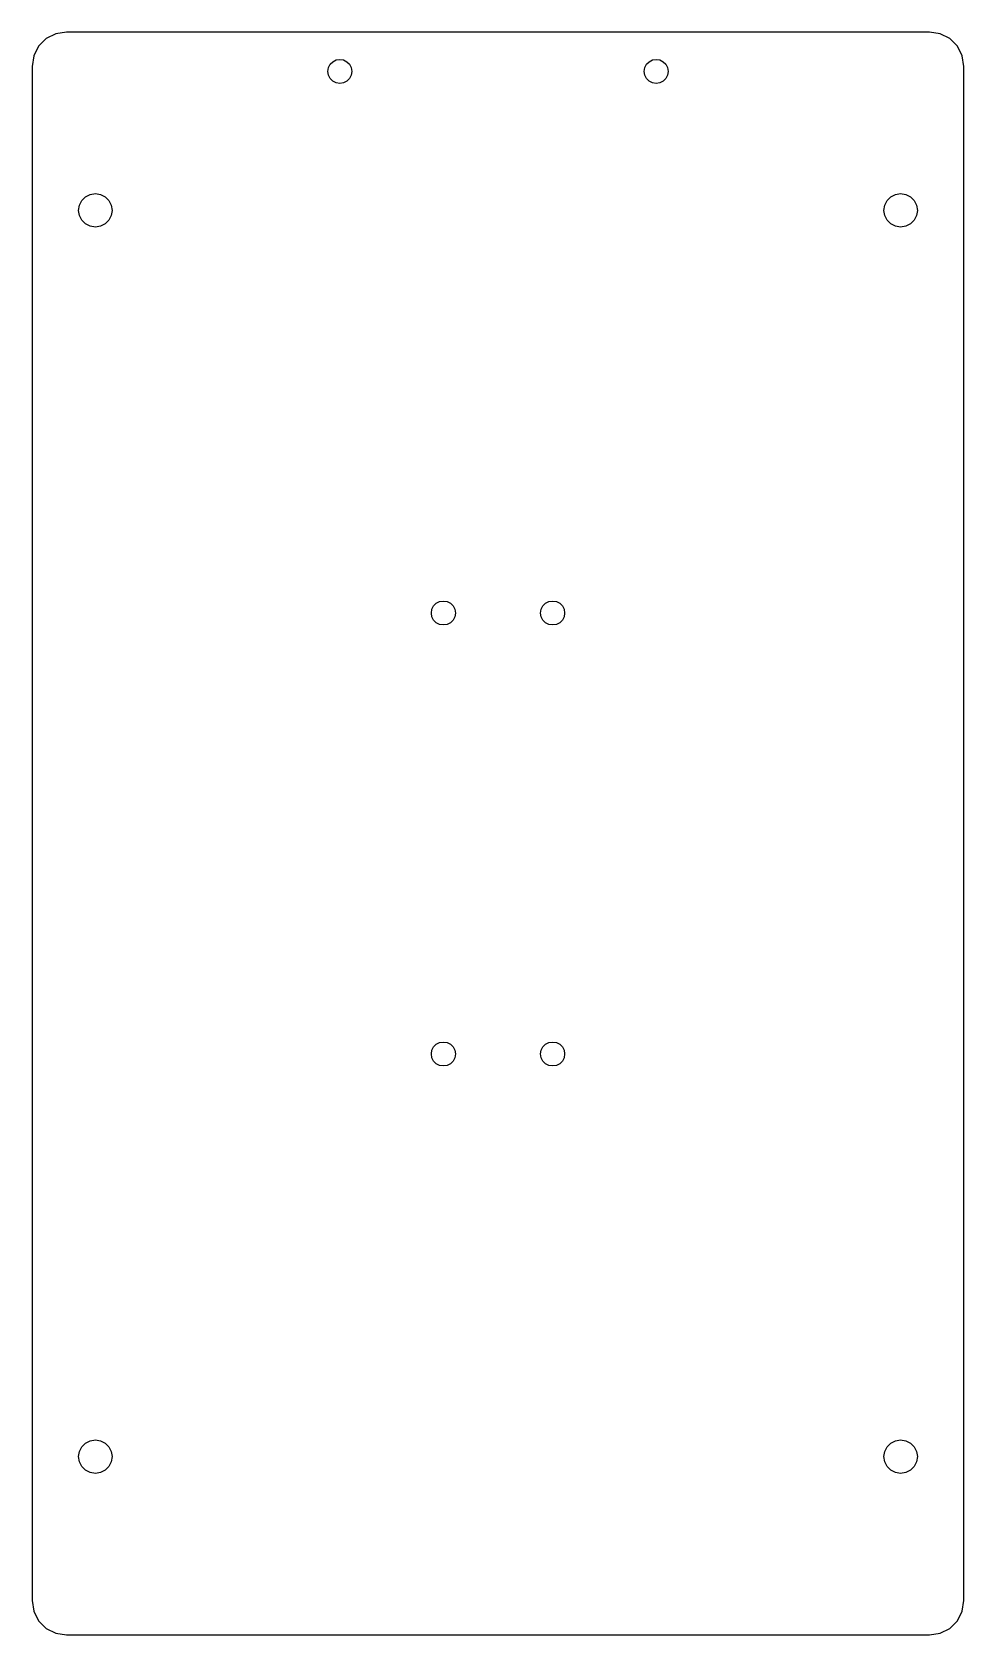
# Model space of a CAD drawing. Header units: metres. Extents: x -49 to 49, y -74 to 94.
import ezdxf

# ---------------------------------------------------------------- set-up
doc = ezdxf.new("R2010")
doc.units = ezdxf.units.M

msp = doc.modelspace()

# ---------------------------------------------------------------- linework, layer by layer
for p, q in [((-47.9125, 92.116), (-48.4238, 91.1125)), ((-47.116, 92.9125), (-47.9125, 92.116)), ((-46.1125, 93.4238), (-47.116, 92.9125)), ((-45, 93.6), (-46.1125, 93.4238)), ((45, 93.6), (-45, 93.6)), ((46.1125, 93.4238), (45, 93.6)), ((47.116, 92.9125), (46.1125, 93.4238)), ((47.9125, 92.116), (47.116, 92.9125)), ((48.4238, 91.1125), (47.9125, 92.116)), ((-48.4238, 91.1125), (-48.6, 90)), ((-17.5113, 90.2347), (-17.2347, 90.5113)), ((-17.2347, 90.5113), (-16.8863, 90.6888)), ((-16.8863, 90.6888), (-16.5, 90.75)), ((-16.5, 90.75), (-16.1137, 90.6888)), ((-16.1137, 90.6888), (-15.7653, 90.5113)), ((-15.7653, 90.5113), (-15.4887, 90.2347)), ((15.4887, 90.2347), (15.7653, 90.5113)), ((15.7653, 90.5113), (16.1137, 90.6888)), ((16.1137, 90.6888), (16.5, 90.75)), ((16.5, 90.75), (16.8863, 90.6888)), ((16.8863, 90.6888), (17.2347, 90.5113)), ((17.2347, 90.5113), (17.5113, 90.2347)), ((48.6, 90), (48.4238, 91.1125)), ((-48.6, 90), (-48.6, -70)), ((-17.75, 89.5), (-17.6888, 89.8863)), ((-17.6888, 89.1137), (-17.75, 89.5)), ((-17.6888, 89.8863), (-17.5113, 90.2347)), ((-17.5113, 88.7653), (-17.6888, 89.1137)), ((-17.2347, 88.4887), (-17.5113, 88.7653)), ((-15.4887, 88.7653), (-15.7653, 88.4887)), ((-15.4887, 90.2347), (-15.3112, 89.8863)), ((-15.3112, 89.1137), (-15.4887, 88.7653)), ((-15.3112, 89.8863), (-15.25, 89.5)), ((-15.25, 89.5), (-15.3112, 89.1137)), ((15.25, 89.5), (15.3112, 89.8863)), ((15.3112, 89.1137), (15.25, 89.5)), ((15.3112, 89.8863), (15.4887, 90.2347)), ((15.4887, 88.7653), (15.3112, 89.1137)), ((15.7653, 88.4887), (15.4887, 88.7653)), ((17.5113, 88.7653), (17.2347, 88.4887)), ((17.5113, 90.2347), (17.6888, 89.8863)), ((17.6888, 89.1137), (17.5113, 88.7653)), ((17.6888, 89.8863), (17.75, 89.5)), ((17.75, 89.5), (17.6888, 89.1137)), ((48.6, -70), (48.6, 90)), ((-16.8863, 88.3112), (-17.2347, 88.4887)), ((-16.5, 88.25), (-16.8863, 88.3112)), ((-16.1137, 88.3112), (-16.5, 88.25)), ((-15.7653, 88.4887), (-16.1137, 88.3112)), ((16.1137, 88.3112), (15.7653, 88.4887)), ((16.5, 88.25), (16.1137, 88.3112)), ((16.8863, 88.3112), (16.5, 88.25)), ((17.2347, 88.4887), (16.8863, 88.3112)), ((-43.75, 75), (-43.6643, 75.5408)), ((-43.6643, 75.5408), (-43.4158, 76.0286)), ((-43.4158, 76.0286), (-43.0286, 76.4158)), ((-43.0286, 76.4158), (-42.5408, 76.6643)), ((-42.5408, 76.6643), (-42, 76.75)), ((-42, 76.75), (-41.4592, 76.6643)), ((-41.4592, 76.6643), (-40.9714, 76.4158)), ((-40.9714, 76.4158), (-40.5842, 76.0286)), ((-40.5842, 76.0286), (-40.3356, 75.5408)), ((-40.3356, 75.5408), (-40.25, 75)), ((40.25, 75), (40.3356, 75.5408)), ((40.3356, 75.5408), (40.5842, 76.0286)), ((40.5842, 76.0286), (40.9714, 76.4158)), ((40.9714, 76.4158), (41.4592, 76.6643)), ((41.4592, 76.6643), (42, 76.75)), ((42, 76.75), (42.5408, 76.6643)), ((42.5408, 76.6643), (43.0286, 76.4158)), ((43.0286, 76.4158), (43.4158, 76.0286)), ((43.4158, 76.0286), (43.6643, 75.5408)), ((43.6643, 75.5408), (43.75, 75)), ((-43.6643, 74.4592), (-43.75, 75)), ((-43.4158, 73.9714), (-43.6643, 74.4592)), ((-43.0286, 73.5842), (-43.4158, 73.9714)), ((-42.5408, 73.3356), (-43.0286, 73.5842)), ((-40.9714, 73.5842), (-41.4592, 73.3356)), ((-40.5842, 73.9714), (-40.9714, 73.5842)), ((-40.3356, 74.4592), (-40.5842, 73.9714)), ((-40.25, 75), (-40.3356, 74.4592)), ((40.3356, 74.4592), (40.25, 75)), ((40.5842, 73.9714), (40.3356, 74.4592)), ((40.9714, 73.5842), (40.5842, 73.9714)), ((41.4592, 73.3356), (40.9714, 73.5842)), ((43.0286, 73.5842), (42.5408, 73.3356)), ((43.4158, 73.9714), (43.0286, 73.5842)), ((43.6643, 74.4592), (43.4158, 73.9714)), ((43.75, 75), (43.6643, 74.4592)), ((-42, 73.25), (-42.5408, 73.3356)), ((-41.4592, 73.3356), (-42, 73.25)), ((42, 73.25), (41.4592, 73.3356)), ((42.5408, 73.3356), (42, 73.25)), ((-6.88881, 33.3863), (-6.71126, 33.7347)), ((-6.71126, 33.7347), (-6.43472, 34.0113)), ((-6.43472, 34.0113), (-6.08626, 34.1888)), ((-6.08626, 34.1888), (-5.7, 34.25)), ((-5.7, 34.25), (-5.31372, 34.1888)), ((-5.31372, 34.1888), (-4.96526, 34.0113)), ((-4.96526, 34.0113), (-4.68872, 33.7347)), ((-4.68872, 33.7347), (-4.51117, 33.3863)), ((4.51117, 33.3863), (4.68872, 33.7347)), ((4.68872, 33.7347), (4.96526, 34.0113)), ((4.96526, 34.0113), (5.31372, 34.1888)), ((5.31372, 34.1888), (5.7, 34.25)), ((5.7, 34.25), (6.08626, 34.1888)), ((6.08626, 34.1888), (6.43472, 34.0113)), ((6.43472, 34.0113), (6.71126, 33.7347)), ((6.71126, 33.7347), (6.88881, 33.3863)), ((-6.95, 33), (-6.88881, 33.3863)), ((-6.88881, 32.6137), (-6.95, 33)), ((-6.71126, 32.2653), (-6.88881, 32.6137)), ((-6.43472, 31.9887), (-6.71126, 32.2653)), ((-6.08626, 31.8112), (-6.43472, 31.9887)), ((-5.7, 31.75), (-6.08626, 31.8112)), ((-5.31372, 31.8112), (-5.7, 31.75)), ((-4.96526, 31.9887), (-5.31372, 31.8112)), ((-4.68872, 32.2653), (-4.96526, 31.9887)), ((-4.51117, 32.6137), (-4.68872, 32.2653)), ((-4.51117, 33.3863), (-4.45, 33)), ((-4.45, 33), (-4.51117, 32.6137)), ((4.45, 33), (4.51117, 33.3863)), ((4.51117, 32.6137), (4.45, 33)), ((4.68872, 32.2653), (4.51117, 32.6137)), ((4.96526, 31.9887), (4.68872, 32.2653)), ((5.31372, 31.8112), (4.96526, 31.9887)), ((5.7, 31.75), (5.31372, 31.8112)), ((6.08626, 31.8112), (5.7, 31.75)), ((6.43472, 31.9887), (6.08626, 31.8112)), ((6.71126, 32.2653), (6.43472, 31.9887)), ((6.88881, 32.6137), (6.71126, 32.2653)), ((6.88881, 33.3863), (6.95, 33)), ((6.95, 33), (6.88881, 32.6137)), ((-6.95, -13), (-6.88881, -12.6137)), ((-6.88881, -13.3863), (-6.95, -13)), ((-6.88881, -12.6137), (-6.71126, -12.2653)), ((-6.71126, -12.2653), (-6.43472, -11.9887)), ((-6.43472, -11.9887), (-6.08626, -11.8112)), ((-6.08626, -11.8112), (-5.7, -11.75)), ((-5.7, -11.75), (-5.31372, -11.8112)), ((-5.31372, -11.8112), (-4.96526, -11.9887)), ((-4.96526, -11.9887), (-4.68872, -12.2653)), ((-4.68872, -12.2653), (-4.51117, -12.6137)), ((-4.51117, -12.6137), (-4.45, -13)), ((-4.45, -13), (-4.51117, -13.3863)), ((4.45, -13), (4.51117, -12.6137)), ((4.51117, -13.3863), (4.45, -13)), ((4.51117, -12.6137), (4.68872, -12.2653)), ((4.68872, -12.2653), (4.96526, -11.9887)), ((4.96526, -11.9887), (5.31372, -11.8112)), ((5.31372, -11.8112), (5.7, -11.75)), ((5.7, -11.75), (6.08626, -11.8112)), ((6.08626, -11.8112), (6.43472, -11.9887)), ((6.43472, -11.9887), (6.71126, -12.2653)), ((6.71126, -12.2653), (6.88881, -12.6137)), ((6.88881, -12.6137), (6.95, -13)), ((6.95, -13), (6.88881, -13.3863)), ((-6.71126, -13.7347), (-6.88881, -13.3863)), ((-6.43472, -14.0113), (-6.71126, -13.7347)), ((-6.08626, -14.1888), (-6.43472, -14.0113)), ((-5.7, -14.25), (-6.08626, -14.1888)), ((-5.31372, -14.1888), (-5.7, -14.25)), ((-4.96526, -14.0113), (-5.31372, -14.1888)), ((-4.68872, -13.7347), (-4.96526, -14.0113)), ((-4.51117, -13.3863), (-4.68872, -13.7347)), ((4.68872, -13.7347), (4.51117, -13.3863)), ((4.96526, -14.0113), (4.68872, -13.7347)), ((5.31372, -14.1888), (4.96526, -14.0113)), ((5.7, -14.25), (5.31372, -14.1888)), ((6.08626, -14.1888), (5.7, -14.25)), ((6.43472, -14.0113), (6.08626, -14.1888)), ((6.71126, -13.7347), (6.43472, -14.0113)), ((6.88881, -13.3863), (6.71126, -13.7347)), ((-43.0286, -53.5842), (-42.5408, -53.3356)), ((-42.5408, -53.3356), (-42, -53.25)), ((-42, -53.25), (-41.4592, -53.3356)), ((-41.4592, -53.3356), (-40.9714, -53.5842)), ((40.9714, -53.5842), (41.4592, -53.3356)), ((41.4592, -53.3356), (42, -53.25)), ((42, -53.25), (42.5408, -53.3356)), ((42.5408, -53.3356), (43.0286, -53.5842)), ((-43.75, -55), (-43.6643, -54.4592)), ((-43.6643, -55.5408), (-43.75, -55)), ((-43.6643, -54.4592), (-43.4158, -53.9714)), ((-43.4158, -53.9714), (-43.0286, -53.5842)), ((-40.9714, -53.5842), (-40.5842, -53.9714)), ((-40.5842, -53.9714), (-40.3356, -54.4592)), ((-40.3356, -54.4592), (-40.25, -55)), ((-40.25, -55), (-40.3356, -55.5408)), ((40.25, -55), (40.3356, -54.4592)), ((40.3356, -55.5408), (40.25, -55)), ((40.3356, -54.4592), (40.5842, -53.9714)), ((40.5842, -53.9714), (40.9714, -53.5842)), ((43.0286, -53.5842), (43.4158, -53.9714)), ((43.4158, -53.9714), (43.6643, -54.4592)), ((43.6643, -54.4592), (43.75, -55)), ((43.75, -55), (43.6643, -55.5408)), ((-43.4158, -56.0286), (-43.6643, -55.5408)), ((-43.0286, -56.4158), (-43.4158, -56.0286)), ((-42.5408, -56.6643), (-43.0286, -56.4158)), ((-42, -56.75), (-42.5408, -56.6643)), ((-41.4592, -56.6643), (-42, -56.75)), ((-40.9714, -56.4158), (-41.4592, -56.6643)), ((-40.5842, -56.0286), (-40.9714, -56.4158)), ((-40.3356, -55.5408), (-40.5842, -56.0286)), ((40.5842, -56.0286), (40.3356, -55.5408)), ((40.9714, -56.4158), (40.5842, -56.0286)), ((41.4592, -56.6643), (40.9714, -56.4158)), ((42, -56.75), (41.4592, -56.6643)), ((42.5408, -56.6643), (42, -56.75)), ((43.0286, -56.4158), (42.5408, -56.6643)), ((43.4158, -56.0286), (43.0286, -56.4158)), ((43.6643, -55.5408), (43.4158, -56.0286)), ((-48.6, -70), (-48.4238, -71.1125)), ((48.4238, -71.1125), (48.6, -70)), ((-48.4238, -71.1125), (-47.9125, -72.116)), ((47.9125, -72.116), (48.4238, -71.1125)), ((-47.9125, -72.116), (-47.116, -72.9125)), ((-47.116, -72.9125), (-46.1125, -73.4238)), ((-46.1125, -73.4238), (-45, -73.6)), ((45, -73.6), (46.1125, -73.4238)), ((46.1125, -73.4238), (47.116, -72.9125)), ((47.116, -72.9125), (47.9125, -72.116)), ((-45, -73.6), (45, -73.6))]:
    msp.add_line(p, q)

doc.saveas('drawing.dxf')
